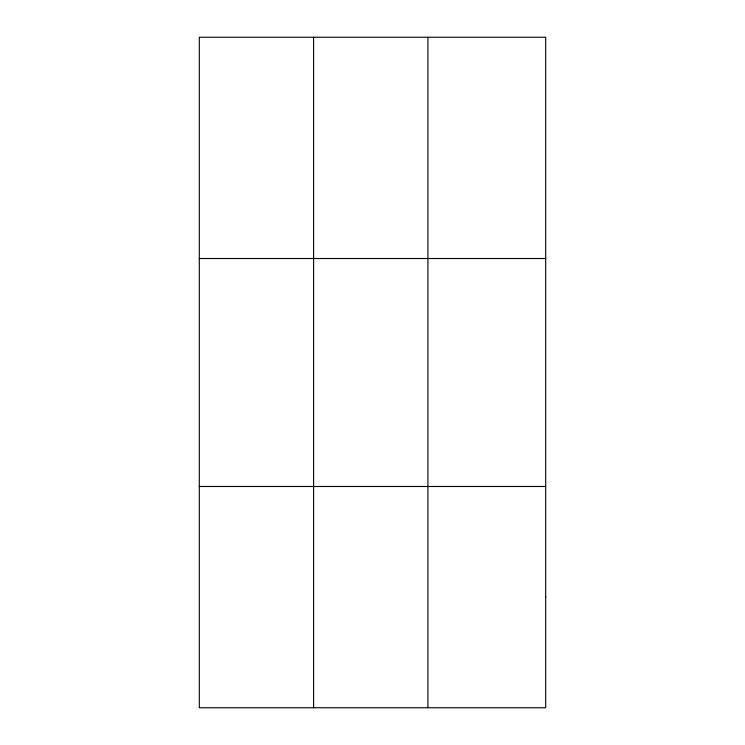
<?xml version="1.0" encoding="UTF-8"?>
<svg xmlns="http://www.w3.org/2000/svg" width="745" height="745" viewBox="0 0 745 745"><rect width="100%" height="100%" fill="white"/><g stroke="black" fill="none" stroke-linecap="round" stroke-linejoin="round"><path stroke-width="1.12" d="M313.608 37.25L313.608 707.75M427.928 37.25L427.928 707.75M199.297 258.515L545.703 258.515M199.297 486.485L545.703 486.485M545.703 597.118L545.703 707.75L199.297 707.75L199.297 37.25L545.703 37.25L545.703 597.118"/></g></svg>
